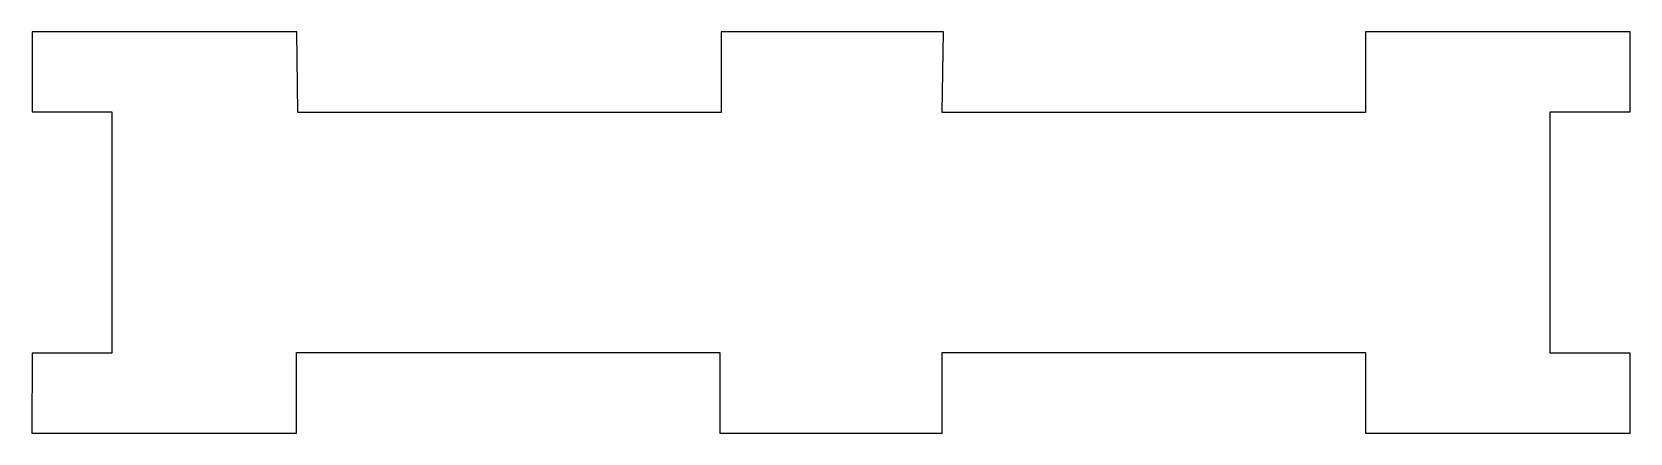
# Model space of a CAD drawing. Extents: x 97.3 to 160.8, y 110.6 to 126.5.
import ezdxf

# ---------------------------------------------------------------- set-up
doc = ezdxf.new("R2010")
doc.units = 0
doc.header["$MEASUREMENT"] = 0
doc.layers.add('VISIBLE', color=7, linetype='CONTINUOUS')

msp = doc.modelspace()

# ---------------------------------------------------------------- linework, layer by layer
at = {"layer": 'VISIBLE'}
for p, q in [((97.263, 126.519), (97.263, 123.344)), ((107.779, 126.519), (97.263, 126.519)), ((107.824, 123.319), (107.779, 126.519)), ((133.478, 126.519), (124.639, 126.519)), ((124.639, 126.519), (124.639, 123.319)), ((133.429, 123.319), (133.478, 126.519)), ((160.759, 126.519), (150.244, 126.519)), ((150.244, 126.519), (150.244, 123.319)), ((160.759, 123.344), (160.759, 126.519)), ((97.263, 123.344), (100.438, 123.344)), ((100.438, 123.344), (100.438, 113.768)), ((124.639, 123.319), (107.824, 123.319)), ((150.244, 123.319), (133.429, 123.319)), ((157.588, 113.768), (157.588, 123.344)), ((157.588, 123.344), (160.759, 123.344)), ((97.263, 113.768), (97.259, 110.593)), ((100.438, 113.768), (97.263, 113.768)), ((107.775, 110.593), (107.775, 113.794)), ((107.775, 113.794), (124.59, 113.794)), ((124.59, 113.794), (124.59, 110.593)), ((133.429, 110.593), (133.429, 113.794)), ((133.429, 113.794), (150.244, 113.794)), ((150.244, 113.794), (150.244, 110.593)), ((160.759, 113.768), (157.588, 113.768)), ((160.759, 110.593), (160.759, 113.768)), ((97.259, 110.593), (107.775, 110.593)), ((124.59, 110.593), (133.429, 110.593)), ((150.244, 110.593), (160.759, 110.593))]:
    msp.add_line(p, q, dxfattribs=at)

doc.saveas('drawing.dxf')
